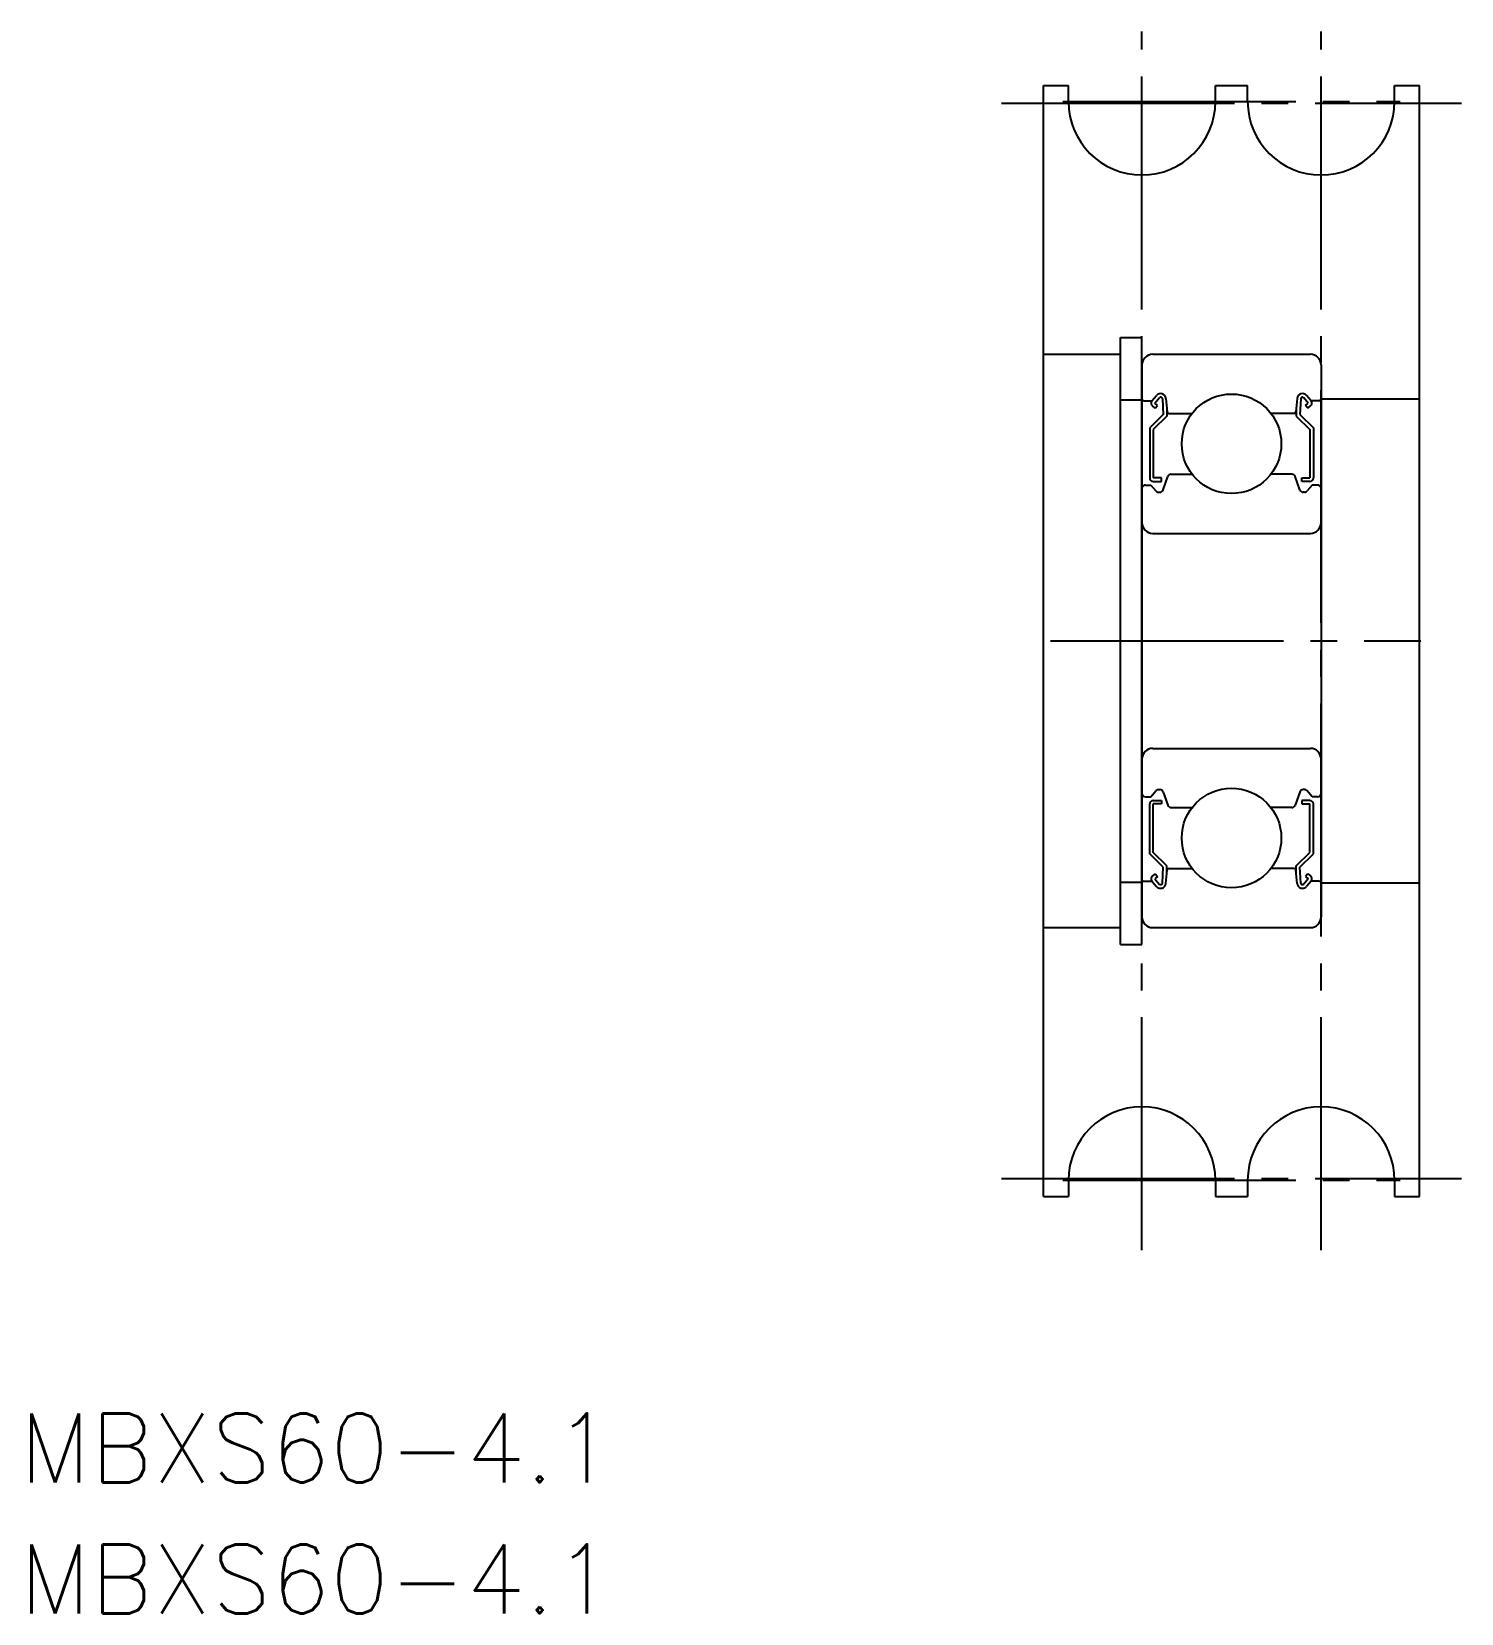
# Model space of a CAD drawing. Extents: x 224.8 to 304.6, y 154.7 to 242.9.
import ezdxf

# ---------------------------------------------------------------- set-up
doc = ezdxf.new("R2010")
doc.units = 0
doc.linetypes.add('CENTER', pattern=[17.5, 13, -1.5, 1.5, -1.5])
doc.layers.get('0').update_dxf_attribs({"linetype": 'CONTINUOUS'})
doc.layers.add('CENTER', color=1, linetype='CENTER')
doc.styles.get("Standard").update_dxf_attribs({"font": 'txt.shx', "bigfont": '@extfont2.shx'})

msp = doc.modelspace()

# ---------------------------------------------------------------- linework, layer by layer
at = {"color": 7, "linetype": 'CONTINUOUS'}
for p, q in [((281.233, 177.934), (281.233, 239.934)), ((281.233, 239.934), (282.633, 239.934)), ((282.633, 239.034), (282.633, 239.934)), ((290.833, 239.034), (290.833, 239.934)), ((290.833, 239.934), (292.633, 239.934)), ((292.633, 239.034), (292.633, 239.934)), ((300.833, 239.934), (302.233, 239.934)), ((300.833, 239.034), (300.833, 239.934)), ((302.233, 177.934), (302.233, 239.934)), ((285.533, 191.996), (285.533, 225.872)), ((285.533, 225.872), (286.733, 225.872)), ((286.733, 191.996), (286.733, 225.872)), ((281.233, 224.934), (285.533, 224.934)), ((296.733, 222.434), (302.233, 222.434)), ((285.533, 222.395), (286.733, 222.395)), ((285.533, 195.473), (286.733, 195.473)), ((296.733, 195.434), (302.233, 195.434)), ((281.233, 192.934), (285.533, 192.934)), ((285.533, 191.996), (286.733, 191.996)), ((282.633, 178.834), (282.633, 177.934)), ((290.833, 178.834), (290.833, 177.934)), ((292.633, 178.834), (292.633, 177.934)), ((300.833, 178.834), (300.833, 177.934)), ((281.233, 177.934), (282.633, 177.934)), ((290.833, 177.934), (292.633, 177.934)), ((300.833, 177.934), (302.233, 177.934))]:
    msp.add_line(p, q, dxfattribs=at)
for p, q in [((286.733, 224.334), (286.733, 193.534)), ((287.333, 224.934), (296.133, 224.934)), ((296.733, 224.334), (296.733, 193.534)), ((287.293, 222.334), (287.542, 222.632)), ((287.446, 222.205), (287.696, 222.503)), ((287.872, 222.444), (287.916, 221.567)), ((288.071, 222.465), (288.136, 221.725)), ((295.394, 222.465), (295.33, 221.725)), ((295.593, 222.444), (295.55, 221.567)), ((296.02, 222.205), (295.769, 222.503)), ((296.173, 222.334), (295.923, 222.632)), ((286.833, 222.334), (287.293, 222.334)), ((287.916, 221.567), (287.166, 220.817)), ((287.471, 221.924), (287.317, 222.052)), ((287.599, 222.077), (287.446, 222.205)), ((287.471, 221.924), (287.599, 222.077)), ((288.116, 221.954), (288.116, 221.484)), ((288.235, 221.634), (289.535, 221.634)), ((295.23, 221.634), (293.93, 221.634)), ((295.35, 221.954), (295.35, 221.484)), ((295.55, 221.567), (296.3, 220.817)), ((295.867, 222.077), (296.02, 222.205)), ((295.995, 221.924), (295.867, 222.077)), ((295.995, 221.924), (296.148, 222.052)), ((296.633, 222.334), (296.173, 222.334)), ((287.166, 220.817), (287.166, 218.034)), ((288.116, 221.484), (287.366, 220.734)), ((287.366, 220.734), (287.366, 218.034)), ((295.35, 221.484), (296.1, 220.734)), ((296.1, 220.734), (296.1, 218.034)), ((296.3, 220.817), (296.3, 218.034)), ((287.816, 218.034), (287.366, 218.034)), ((287.816, 217.834), (287.816, 218.034)), ((287.914, 217.366), (288.183, 218.103)), ((288.371, 218.234), (289.535, 218.234)), ((295.094, 218.234), (293.93, 218.234)), ((295.551, 217.366), (295.282, 218.103)), ((295.65, 218.034), (296.1, 218.034)), ((295.65, 217.834), (295.65, 218.034)), ((286.933, 217.634), (287.233, 217.634)), ((287.233, 217.634), (287.508, 217.306)), ((287.366, 217.834), (287.816, 217.834)), ((287.661, 217.234), (287.726, 217.234)), ((296.1, 217.834), (295.65, 217.834)), ((295.804, 217.234), (295.739, 217.234)), ((296.233, 217.634), (295.957, 217.306)), ((296.533, 217.634), (296.233, 217.634)), ((287.333, 214.934), (296.133, 214.934)), ((287.333, 202.934), (296.133, 202.934)), ((287.233, 200.234), (287.508, 200.563)), ((287.661, 200.634), (287.726, 200.634)), ((287.914, 200.503), (288.183, 199.766)), ((295.551, 200.503), (295.282, 199.766)), ((295.804, 200.634), (295.739, 200.634)), ((296.233, 200.234), (295.957, 200.563)), ((286.933, 200.234), (287.233, 200.234)), ((287.166, 197.051), (287.166, 199.834)), ((287.366, 200.034), (287.816, 200.034)), ((287.366, 197.134), (287.366, 199.834)), ((287.816, 199.834), (287.366, 199.834)), ((287.816, 200.034), (287.816, 199.834)), ((288.371, 199.634), (289.535, 199.634)), ((295.094, 199.634), (293.93, 199.634)), ((296.1, 200.034), (295.65, 200.034)), ((295.65, 200.034), (295.65, 199.834)), ((295.65, 199.834), (296.1, 199.834)), ((296.1, 197.134), (296.1, 199.834)), ((296.533, 200.234), (296.233, 200.234)), ((296.3, 197.051), (296.3, 199.834)), ((287.916, 196.301), (287.166, 197.051)), ((288.116, 196.384), (287.366, 197.134)), ((295.35, 196.384), (296.1, 197.134)), ((295.55, 196.301), (296.3, 197.051)), ((287.872, 195.424), (287.916, 196.301)), ((288.071, 195.403), (288.136, 196.143)), ((288.116, 195.914), (288.116, 196.384)), ((288.235, 196.234), (289.535, 196.234)), ((295.23, 196.234), (293.93, 196.234)), ((295.394, 195.403), (295.33, 196.143)), ((295.35, 195.914), (295.35, 196.384)), ((295.593, 195.424), (295.55, 196.301)), ((286.833, 195.534), (287.293, 195.534)), ((287.293, 195.534), (287.542, 195.237)), ((287.471, 195.944), (287.317, 195.816)), ((287.599, 195.791), (287.446, 195.663)), ((287.446, 195.663), (287.696, 195.365)), ((287.471, 195.944), (287.599, 195.791)), ((296.02, 195.663), (295.769, 195.365)), ((295.995, 195.944), (295.867, 195.791)), ((295.867, 195.791), (296.02, 195.663)), ((296.173, 195.534), (295.923, 195.237)), ((295.995, 195.944), (296.148, 195.816)), ((296.633, 195.534), (296.173, 195.534)), ((287.333, 192.934), (296.133, 192.934)), ((289.733, 192.934), (289.733, 192.934)), ((291.733, 192.934), (291.733, 192.934))]:
    msp.add_line(p, q)
for centre in [(291.733, 219.934), (291.733, 219.934), (291.733, 197.934), (291.733, 197.934)]:
    msp.add_circle(centre, 2.778)
for centre, start, end in [((286.733, 239.034), 180, 0), ((296.733, 239.034), 180, 0), ((286.733, 178.834), 0, 180), ((296.733, 178.834), 0, 180)]:
    msp.add_arc(centre, 4.1, start, end, dxfattribs=at)
for centre, radius, start, end in [((287.333, 224.334), 0.6, 90, 180), ((296.133, 224.334), 0.6, 0, 90), ((286.833, 222.434), 0.1, 180, 270), ((287.772, 222.439), 0.3, 4.99683, 140.00119), ((287.772, 222.439), 0.1, 2.81979, 140.00022), ((295.693, 222.439), 0.3, 39.99881, 175.00317), ((295.693, 222.439), 0.1, 39.99978, 177.18021), ((296.633, 222.434), 0.1, 270, 0), ((287.446, 222.206), 0.2, 140.00119, 230.08703), ((288.235, 221.734), 0.1, 184.99683, 270), ((295.23, 221.734), 0.1, 270, 355.00317), ((296.019, 222.206), 0.2, 309.91297, 39.99881), ((287.366, 218.034), 0.2, 180, 270), ((288.371, 218.034), 0.2, 90, 159.99165), ((295.094, 218.034), 0.2, 20.00835, 90), ((296.1, 218.034), 0.2, 270, 0), ((286.933, 217.434), 0.2, 90, 180), ((287.661, 217.434), 0.2, 219.9952, 270), ((287.726, 217.434), 0.2, 270, 339.99165), ((295.739, 217.434), 0.2, 200.00835, 270), ((295.804, 217.434), 0.2, 270, 320.0048), ((296.533, 217.434), 0.2, 0, 90), ((287.333, 215.534), 0.6, 180, 270), ((296.133, 215.534), 0.6, 270, 0), ((287.333, 202.334), 0.6, 90, 180), ((296.133, 202.334), 0.6, 0, 90), ((286.933, 200.434), 0.2, 180, 270), ((287.661, 200.434), 0.2, 90, 140.0048), ((287.726, 200.434), 0.2, 20.00835, 90), ((295.739, 200.434), 0.2, 90, 159.99165), ((295.804, 200.434), 0.2, 39.9952, 90), ((296.533, 200.434), 0.2, 270, 0), ((287.366, 199.834), 0.2, 90, 180), ((288.371, 199.834), 0.2, 200.00835, 270), ((295.094, 199.834), 0.2, 270, 339.99165), ((296.1, 199.834), 0.2, 0, 90), ((288.235, 196.134), 0.1, 90, 175.00317), ((295.23, 196.134), 0.1, 4.99683, 90), ((286.833, 195.434), 0.1, 90, 180), ((287.446, 195.663), 0.2, 129.91297, 219.99881), ((287.772, 195.429), 0.3, 219.99881, 355.00317), ((287.772, 195.429), 0.1, 219.99978, 357.18021), ((295.693, 195.429), 0.3, 184.99683, 320.00119), ((295.693, 195.429), 0.1, 182.81979, 320.00022), ((296.019, 195.663), 0.2, 320.00119, 50.08703), ((296.633, 195.434), 0.1, 0, 90), ((287.333, 193.534), 0.6, 180, 270), ((296.133, 193.534), 0.6, 270, 0)]:
    msp.add_arc(centre, radius, start, end)
at = {"layer": 'CENTER', "color": 1, "linetype": 'CENTER'}
for p, q in [((286.733, 174.934), (286.733, 242.934)), ((296.733, 174.934), (296.733, 242.934)), ((278.902, 238.934), (304.563, 238.934)), ((282.325, 239.034), (301.141, 239.034)), ((281.636, 208.934), (302.308, 208.934)), ((278.902, 178.934), (304.563, 178.934)), ((282.325, 178.834), (301.141, 178.834))]:
    msp.add_line(p, q, dxfattribs=at)

# ---------------------------------------------------------------- texts
at = {"color": 7, "linetype": 'CONTINUOUS'}
for p in [(224.099, 161.978), (224.099, 154.668)]:
    msp.add_text('MBXS60-4.1', height=3.8472, dxfattribs=at).set_placement(p)

doc.saveas('drawing.dxf')
